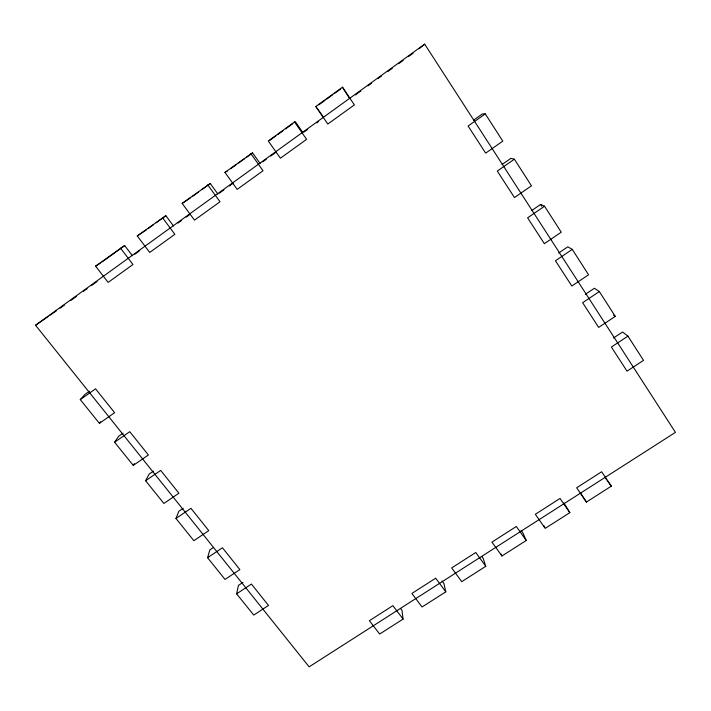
<?xml version="1.0" encoding="UTF-8"?>
<svg xmlns="http://www.w3.org/2000/svg" width="711" height="711" viewBox="0 0 711 711"><rect width="100%" height="100%" fill="white"/><g stroke="black" fill="none" stroke-linecap="round" stroke-linejoin="round"><path stroke-width="1.07" d="M342.471 87.195L354.398 104.881L327.824 124.043L315.826 106.508L342.471 87.195L349.145 97.798M236.63 593.818L251.427 584.069L268.491 605.443L253.747 615.086L236.63 593.818L238.407 585.411L242.949 582.416M207.559 557.708L222.445 547.772L239.874 569.6L225.04 579.421L207.559 557.708L209.869 549.852L213.531 547.408M175.964 518.461L190.957 508.321L208.776 530.655L193.845 540.671L175.964 518.461L178.87 511.227L183.207 508.294M145.604 480.743L160.686 470.406L178.896 493.221L163.877 503.441L145.604 480.743L149.097 474.113L153.452 471.126M123.074 433.186L118.693 436.234L114.595 442.224L133.268 465.412L134.335 463.59M89.479 391.219L85.071 394.329L80.281 399.6L99.398 423.347L100.66 421.721M419.108 48.739L424.689 44.144L675.45 432.359L309.134 666.856L35.55 325.247L424.689 44.144M120.479 248.103L132.975 264.501L108.143 282.4L95.594 266.145L124.665 245.553L132.388 255.72M162.464 217.673L174.862 234.31L149.71 252.441L137.259 235.945L165.867 215.691L173.528 226M207.728 184.86L220.001 201.764L194.494 220.152L182.158 203.399L210.26 183.509L217.859 193.987M250.859 153.603L263.026 170.756L237.181 189.384L224.943 172.382L252.565 152.856L260.093 163.477M294.55 121.928L268.287 140.965L280.41 158.215L306.601 139.338L294.55 121.928L295.403 121.803L302.859 132.584M101.984 261.995L124.665 245.553M146.43 229.777L137.259 235.945M148.199 228.498L153.496 224.658M156.144 222.739L165.867 215.691M190.557 197.8L182.158 203.399M192.352 196.494L198.618 191.952M202.2 189.357L210.26 183.509M230.657 168.729L235.919 164.916M238.549 163.015L244.682 158.571M246.433 157.3L252.565 152.856M269.656 140.467L275.868 135.961M277.645 134.672L282.978 130.815M285.635 128.887L292.736 123.732M318.875 104.793L324.971 100.375M326.713 99.113L332.801 94.696M334.543 93.434L340.64 89.017M60.115 308.192L64.612 304.939M70.913 300.389L76.317 296.487M83.516 291.288L87.115 288.684M91.621 285.44L97.025 281.538M134.832 254.227L139.329 250.974M178.043 223.014L181.643 220.41M186.149 217.166L189.748 214.562M219.459 193.108L223.956 189.855M229.36 185.953L232.959 183.349M262.67 161.895L266.27 159.291M270.767 156.038L276.17 152.136M304.077 131.979L307.676 129.384M316.679 122.879L318.484 121.581M355.393 94.919L360.797 91.017M367.996 85.818L371.595 83.214M377.897 78.663L381.496 76.068M387.806 71.509L392.303 68.265M398.604 63.706L403.11 60.462M408.505 56.56L413.011 53.307M473.517 120.186L482.387 113.929L485.293 113.893L502.793 141.151L485.666 153.132L468.096 126.025L485.293 113.893M80.281 399.6L95.55 388.828L114.613 412.7L99.398 423.347M502.117 164.472L510.925 158.34L514.373 159.193L531.464 185.82L514.462 197.551L497.3 171.067L514.373 159.193M35.55 325.247L48.295 316.413M50.108 315.151L56.48 310.734M114.595 442.224L129.766 431.684L148.377 454.996L133.268 465.412M531.837 210.465L540.573 204.466L544.555 206.217L561.237 232.195L544.368 243.669L527.615 217.833L544.555 206.217M558.642 253.036L567.796 246.833L572.266 249.383L588.566 274.784L571.831 286.018L555.451 260.759L572.266 249.383M585.322 294.327L594.414 288.248L599.346 291.563L615.282 316.395L598.662 327.407L582.647 302.708L599.346 291.563M613.531 337.974L622.552 332.028L627.955 336.134L643.517 360.37L627.022 371.151L611.389 347.039L627.955 336.134M403.093 619.085L379.665 634.043L369.373 620.712L392.863 605.648L403.093 619.085L401.964 610.331L400.622 608.563M445.797 591.828L422.067 606.972L411.882 593.454L435.674 578.194L445.797 591.828L443.913 583.491L442.046 580.976M485.773 566.312L461.759 581.642L451.663 567.938L475.748 552.5L485.773 566.312L483.169 558.375L481.934 556.677M526.247 540.476L516.319 526.478L491.95 542.102L501.939 555.993L526.247 540.476L522.914 532.957L521.083 530.37M569.84 512.649L545.213 528.371L535.339 514.284L560.019 498.447L569.84 512.649L563.894 502.961M586.424 502.064L611.344 486.155L601.648 471.757L576.657 487.782L586.424 502.064L580.789 493.407M95.594 266.145L100.242 263.257M224.943 172.382L227.156 171.271M315.826 106.508L323.07 116.64M613.549 315.142L615.282 316.395M607.061 480.343L611.344 486.155M605.257 477.748L606.447 479.516M540.573 204.466L541.746 206.288M543.835 525.625L544.759 527.455M501.219 554.047L501.939 555.993"/></g></svg>
